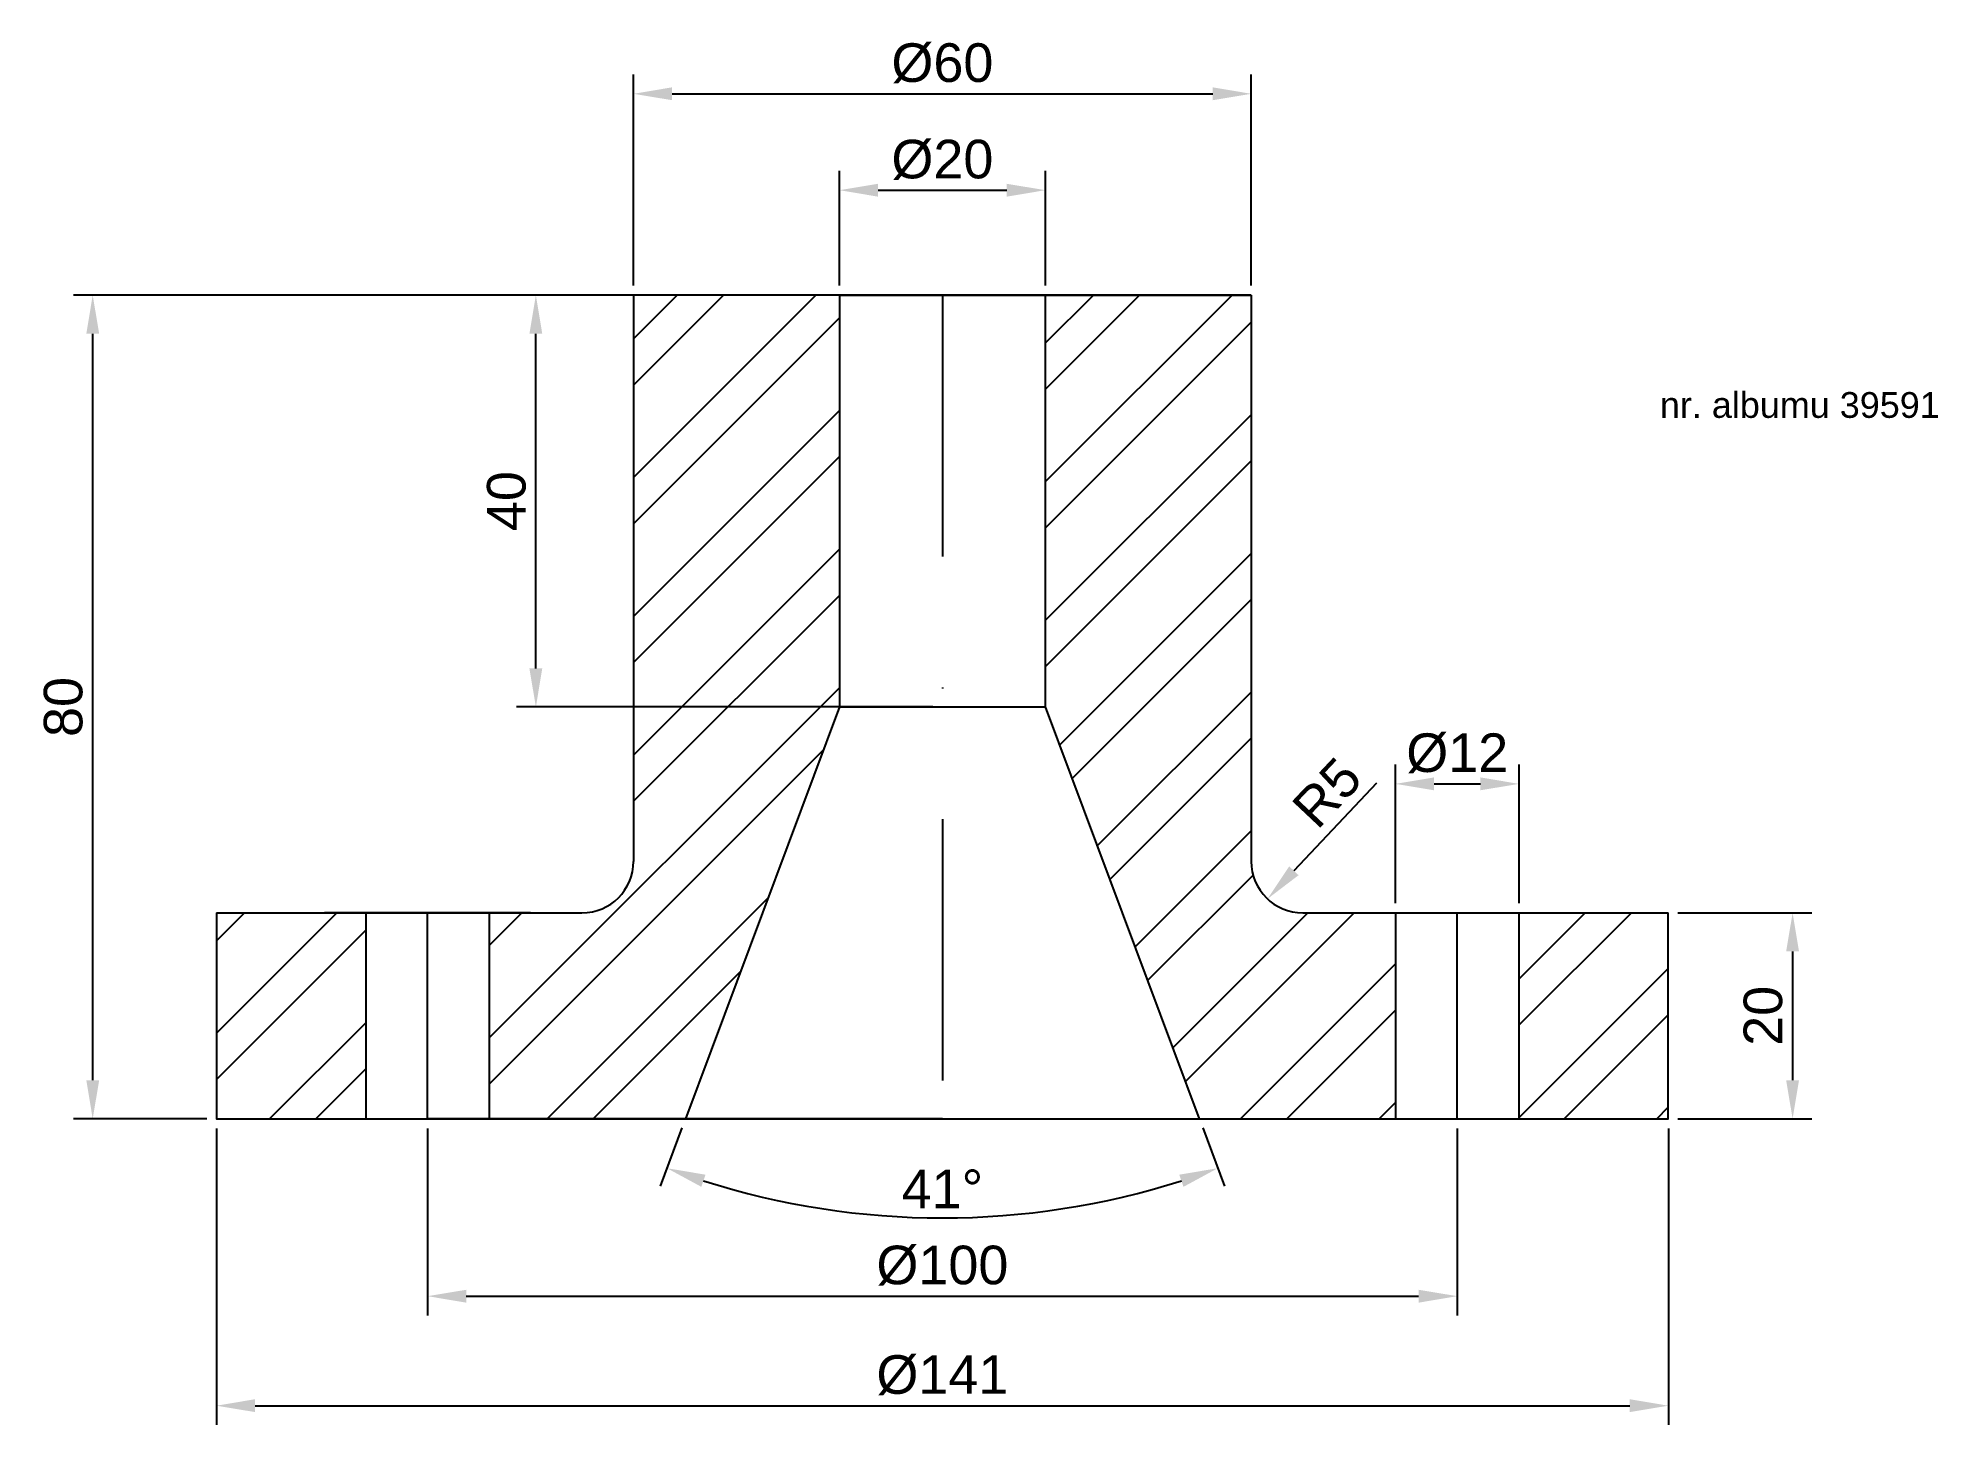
# Model space of a CAD drawing. Header units: millimetres. Extents: x 24 to 209, y 4 to 138.
import ezdxf

# ---------------------------------------------------------------- set-up
doc = ezdxf.new("R2010")
doc.units = ezdxf.units.MM
doc.linetypes.add('KRESKAKROPKAX2', pattern=[50.8, 25.4, -12.7, 0, -12.7])
doc.layers.add('symetria', color=90, linetype='KRESKAKROPKAX2')
doc.layers.add('wymiar', color=10, linetype='Continuous')
doc.styles.get("Standard").update_dxf_attribs({"font": 'arial.ttf'})
doc.dimstyles.new('ISO-25', dxfattribs={"dimscale": 1.5, "dimtxt": 2.5, "dimasz": 2.5, "dimexe": 1.25, "dimexo": 0.625, "dimtad": 1, "dimtxsty": 'Standard', "dimcen": 2.5, "dimadec": 0, "dimazin": 0, "dimtfac": 1, "dimtmove": 0, "dimatfit": 3, "dimfxl": 1, "dimarcsym": 0})

# ---------------------------------------------------------------- blocks, each defined once
blk = doc.blocks.new('*D2')
at = {"layer": 'Defpoints', "color": 0, "transparency": 16777216}
for p in [(29.79, 113.5), (82.31, 113.5), (41.81, 33.5)]:
    blk.add_point(p, dxfattribs=at)
at = {"layer": 'wymiar', "color": 0, "lineweight": -2, "transparency": 16777216}
for p, q in [((81.37, 113.5), (27.92, 113.5)), ((29.79, 37.25), (29.79, 109.75)), ((40.87, 33.5), (27.92, 33.5))]:
    blk.add_line(p, q, dxfattribs=at)
at = {"layer": 'wymiar', "color": 0, "transparency": 16777216}
for points in [[(29.17, 109.75), (30.42, 109.75), (29.79, 113.5)], [(29.17, 37.25), (30.42, 37.25), (29.79, 33.5)]]:
    blk.add_solid(points, dxfattribs=at)
at = {"layer": 'wymiar', "color": 0, "transparency": 16777216, "insert": (26.94, 73.5), "char_height": 3.75, "attachment_point": 5, "rotation": 90}
blk.add_mtext('80', dxfattribs=at)
blk = doc.blocks.new('*D3')
at = {"layer": 'Defpoints', "color": 0, "transparency": 16777216}
for p in [(72.83, 113.5), (112.31, 113.5), (112.31, 73.5)]:
    blk.add_point(p, dxfattribs=at)
at = {"layer": 'wymiar', "color": 0, "lineweight": -2, "transparency": 16777216}
for p, q in [((111.37, 113.5), (70.95, 113.5)), ((72.83, 77.25), (72.83, 109.75)), ((111.37, 73.5), (70.95, 73.5))]:
    blk.add_line(p, q, dxfattribs=at)
at = {"layer": 'wymiar', "color": 0, "transparency": 16777216}
for points in [[(72.2, 109.75), (73.45, 109.75), (72.83, 113.5)], [(72.2, 77.25), (73.45, 77.25), (72.83, 73.5)]]:
    blk.add_solid(points, dxfattribs=at)
at = {"layer": 'wymiar', "color": 0, "transparency": 16777216, "insert": (69.98, 93.5), "char_height": 3.75, "attachment_point": 5, "rotation": 90}
blk.add_mtext('40', dxfattribs=at)
blk = doc.blocks.new('*D6')
at = {"layer": 'Defpoints', "color": 0, "transparency": 16777216}
for p in [(122.31, 123.7), (102.31, 113.5), (122.31, 113.5)]:
    blk.add_point(p, dxfattribs=at)
at = {"layer": 'wymiar', "color": 0, "lineweight": -2, "transparency": 16777216}
for p, q in [((102.31, 114.44), (102.31, 125.57)), ((122.31, 114.44), (122.31, 125.57)), ((106.06, 123.7), (118.56, 123.7))]:
    blk.add_line(p, q, dxfattribs=at)
at = {"layer": 'wymiar', "color": 0, "transparency": 16777216}
for points in [[(106.06, 124.32), (106.06, 123.07), (102.31, 123.7)], [(118.56, 124.32), (118.56, 123.07), (122.31, 123.7)]]:
    blk.add_solid(points, dxfattribs=at)
at = {"layer": 'wymiar', "color": 0, "transparency": 16777216, "insert": (112.31, 126.65), "char_height": 3.75, "attachment_point": 5}
blk.add_mtext('%%c20', dxfattribs=at)
blk = doc.blocks.new('*D7')
at = {"layer": 'Defpoints', "color": 0, "transparency": 16777216}
for p in [(142.31, 133.06), (82.31, 113.5), (142.31, 113.5)]:
    blk.add_point(p, dxfattribs=at)
at = {"layer": 'wymiar', "color": 0, "lineweight": -2, "transparency": 16777216}
for p, q in [((82.31, 114.44), (82.31, 134.94)), ((142.31, 114.44), (142.31, 134.94)), ((86.06, 133.06), (138.56, 133.06))]:
    blk.add_line(p, q, dxfattribs=at)
at = {"layer": 'wymiar', "color": 0, "transparency": 16777216}
for points in [[(86.06, 133.69), (86.06, 132.44), (82.31, 133.06)], [(138.56, 133.69), (138.56, 132.44), (142.31, 133.06)]]:
    blk.add_solid(points, dxfattribs=at)
at = {"layer": 'wymiar', "color": 0, "transparency": 16777216, "insert": (112.31, 136.02), "char_height": 3.75, "attachment_point": 5}
blk.add_mtext('%%c60', dxfattribs=at)
blk = doc.blocks.new('*D8')
at = {"layer": 'Defpoints', "color": 0, "transparency": 16777216}
for p in [(168.31, 66.03), (156.31, 53.5), (168.31, 53.5)]:
    blk.add_point(p, dxfattribs=at)
at = {"layer": 'wymiar', "color": 0, "lineweight": -2, "transparency": 16777216}
for p, q in [((156.31, 54.44), (156.31, 67.91)), ((168.31, 54.44), (168.31, 67.91)), ((160.06, 66.03), (164.56, 66.03))]:
    blk.add_line(p, q, dxfattribs=at)
at = {"layer": 'wymiar', "color": 0, "transparency": 16777216}
for points in [[(160.06, 66.66), (160.06, 65.41), (156.31, 66.03)], [(164.56, 66.66), (164.56, 65.41), (168.31, 66.03)]]:
    blk.add_solid(points, dxfattribs=at)
at = {"layer": 'wymiar', "color": 0, "transparency": 16777216, "insert": (162.31, 68.99), "char_height": 3.75, "attachment_point": 5}
blk.add_mtext('%%c12', dxfattribs=at)
blk = doc.blocks.new('*D9')
at = {"layer": 'Defpoints', "color": 0, "transparency": 16777216}
for p in [(182.81, 53.5), (182.81, 33.5), (194.88, 33.5)]:
    blk.add_point(p, dxfattribs=at)
at = {"layer": 'wymiar', "color": 0, "lineweight": -2, "transparency": 16777216}
for p, q in [((183.74, 53.5), (196.75, 53.5)), ((194.88, 49.75), (194.88, 37.25)), ((183.74, 33.5), (196.75, 33.5))]:
    blk.add_line(p, q, dxfattribs=at)
at = {"layer": 'wymiar', "color": 0, "transparency": 16777216}
for points in [[(194.25, 49.75), (195.5, 49.75), (194.88, 53.5)], [(194.25, 37.25), (195.5, 37.25), (194.88, 33.5)]]:
    blk.add_solid(points, dxfattribs=at)
at = {"layer": 'wymiar', "color": 0, "transparency": 16777216, "insert": (192.02, 43.5), "char_height": 3.75, "attachment_point": 5, "rotation": 90}
blk.add_mtext('20', dxfattribs=at)
blk = doc.blocks.new('*D11')
at = {"layer": 'Defpoints', "color": 0, "transparency": 16777216}
for p in [(147.31, 58.5), (143.88, 54.86)]:
    blk.add_point(p, dxfattribs=at)
at = {"layer": 'wymiar', "color": 0, "lineweight": -2, "transparency": 16777216}
blk.add_line((154.47, 66.11), (146.45, 57.59), dxfattribs=at)
at = {"layer": 'wymiar', "color": 0, "transparency": 16777216}
blk.add_solid([(145.99, 58.02), (146.9, 57.16), (143.88, 54.86)], dxfattribs=at)
at = {"layer": 'wymiar', "color": 0, "transparency": 16777216, "insert": (149.67, 65.17), "char_height": 3.75, "attachment_point": 5, "rotation": 46.721}
blk.add_mtext('R5', dxfattribs=at)
blk = doc.blocks.new('*D12')
at = {"layer": 'Defpoints', "color": 0, "transparency": 16777216}
for p in [(102.31, 73.5), (122.31, 73.5), (87.35, 33.5), (137.26, 33.5), (103.22, 24.41)]:
    blk.add_point(p, dxfattribs=at)
at = {"layer": 'wymiar', "color": 0, "lineweight": -2, "transparency": 16777216}
for p, q in [((87.02, 32.62), (84.9, 26.95)), ((137.59, 32.62), (139.71, 26.95))]:
    blk.add_line(p, q, dxfattribs=at)
blk.add_arc((112.31, 100.25), 76.38, 252.3132, 287.6868, dxfattribs=at)
at = {"layer": 'wymiar', "color": 0, "transparency": 16777216}
for points in [[(88.9, 26.89), (89.3, 28.07), (85.56, 28.7)], [(135.31, 28.07), (135.72, 26.89), (139.06, 28.7)]]:
    blk.add_solid(points, dxfattribs=at)
at = {"layer": 'wymiar', "color": 0, "transparency": 16777216, "insert": (112.31, 26.69), "char_height": 3.75, "attachment_point": 5}
blk.add_mtext('41°', dxfattribs=at)
blk = doc.blocks.new('*D13')
at = {"layer": 'Defpoints', "color": 0, "transparency": 16777216}
for p in [(62.31, 33.5), (162.31, 33.5), (162.31, 16.27)]:
    blk.add_point(p, dxfattribs=at)
at = {"layer": 'wymiar', "color": 0, "lineweight": -2, "transparency": 16777216}
for p, q in [((62.31, 32.57), (62.31, 14.39)), ((162.31, 32.57), (162.31, 14.39)), ((66.06, 16.27), (158.56, 16.27))]:
    blk.add_line(p, q, dxfattribs=at)
at = {"layer": 'wymiar', "color": 0, "transparency": 16777216}
for points in [[(66.06, 16.89), (66.06, 15.64), (62.31, 16.27)], [(158.56, 16.89), (158.56, 15.64), (162.31, 16.27)]]:
    blk.add_solid(points, dxfattribs=at)
at = {"layer": 'wymiar', "color": 0, "transparency": 16777216, "insert": (112.31, 19.23), "char_height": 3.75, "attachment_point": 5}
blk.add_mtext('%%c100', dxfattribs=at)
blk = doc.blocks.new('*D14')
at = {"layer": 'Defpoints', "color": 0, "transparency": 16777216}
for p in [(41.81, 33.5), (182.81, 33.5), (182.81, 5.63)]:
    blk.add_point(p, dxfattribs=at)
at = {"layer": 'wymiar', "color": 0, "lineweight": -2, "transparency": 16777216}
for p, q in [((41.81, 32.57), (41.81, 3.76)), ((182.81, 32.57), (182.81, 3.76)), ((45.56, 5.63), (179.06, 5.63))]:
    blk.add_line(p, q, dxfattribs=at)
at = {"layer": 'wymiar', "color": 0, "transparency": 16777216}
for points in [[(45.56, 6.26), (45.56, 5.01), (41.81, 5.63)], [(179.06, 6.26), (179.06, 5.01), (182.81, 5.63)]]:
    blk.add_solid(points, dxfattribs=at)
at = {"layer": 'wymiar', "color": 0, "transparency": 16777216, "insert": (112.31, 8.59), "char_height": 3.75, "attachment_point": 5}
blk.add_mtext('%%c141', dxfattribs=at)

msp = doc.modelspace()

# ---------------------------------------------------------------- hatches: boundary and pattern name
at = {"true_color": 0xed1f24}
h = msp.add_hatch(dxfattribs=at)
h.set_pattern_fill('ANSI32', color=240)
h.paths.add_polyline_path([(56.305, 53.503), (52.305, 53.503), (41.805, 53.503), (41.805, 33.503), (56.305, 33.503)])
h.paths.add_polyline_path([(102.305, 73.503), (102.305, 113.503), (82.305, 113.503), (82.305, 58.503, -0.4142136), (77.305, 53.503), (68.305, 53.503), (68.305, 33.503), (72.305, 33.503), (87.35, 33.503)])
h.paths.add_polyline_path([(142.305, 58.503), (142.305, 113.503), (122.305, 113.503), (122.305, 73.503), (137.261, 33.503), (156.305, 33.503), (156.305, 53.503), (147.305, 53.503, -0.4142136)])
h.paths.add_polyline_path([(182.805, 53.503), (168.305, 53.503), (168.305, 33.503), (182.805, 33.503)])

# ---------------------------------------------------------------- linework, layer by layer
for p, q in [((112.305, 113.503), (82.305, 113.503)), ((82.305, 113.503), (82.305, 58.503)), ((112.305, 113.503), (102.305, 113.503)), ((102.305, 113.503), (122.305, 113.503)), ((102.305, 113.503), (102.305, 73.503)), ((102.305, 113.503), (102.305, 73.503)), ((112.305, 113.503), (142.305, 113.503)), ((122.305, 113.503), (122.305, 73.503)), ((142.305, 113.503), (142.305, 58.503)), ((102.305, 73.503), (87.35, 33.503)), ((102.305, 73.503), (122.305, 73.503)), ((122.305, 73.503), (137.261, 33.503)), ((41.805, 53.503), (77.305, 53.503)), ((72.305, 53.503), (52.305, 53.503)), ((62.305, 53.503), (56.305, 53.503)), ((56.305, 53.503), (56.305, 33.503)), ((68.305, 53.503), (68.305, 33.503)), ((147.305, 53.503), (182.805, 53.503)), ((156.305, 53.503), (156.305, 33.503)), ((168.305, 53.503), (168.305, 33.503)), ((112.305, 33.503), (62.305, 33.503)), ((62.305, 33.503), (162.305, 33.503)), ((62.305, 33.503), (72.305, 33.503))]:
    msp.add_line(p, q)
for points in [[(142.305, 113.503), (82.305, 113.503)], [(41.805, 53.503), (41.805, 33.503), (182.805, 33.503), (182.805, 53.503)]]:
    msp.add_lwpolyline(points)
for centre, start, end in [((77.305, 58.503), 270, 0), ((147.305, 58.503), 180, 270)]:
    msp.add_arc(centre, 5, start, end)
at = {"layer": 'symetria'}
for p, q in [((112.305, 113.503), (112.305, 33.503)), ((62.305, 33.503), (62.305, 53.503)), ((162.305, 33.503), (162.305, 53.503))]:
    msp.add_line(p, q, dxfattribs=at)

# ---------------------------------------------------------------- texts
at = {"insert": (181.99, 104.085), "char_height": 2.5, "attachment_point": 1}
msp.add_mtext_dynamic_manual_height_columns('nr. albumu 39591', width=59.15513, gutter_width=12.5, heights=[0], dxfattribs=at)

# ---------------------------------------------------------------- dimensions: what is measured, and where the dimension line sits
at = {"layer": 'wymiar'}
for base, p1, p2, picture, middle in [((142.305, 133.064), (82.305, 113.503), (142.305, 113.503), '*D7', (112.305, 136.021)), ((122.305, 123.697), (102.305, 113.503), (122.305, 113.503), '*D6', (112.305, 126.654)), ((168.305, 66.031), (156.305, 53.503), (168.305, 53.503), '*D8', (162.305, 68.988)), ((182.805, 5.63), (41.805, 33.503), (182.805, 33.503), '*D14', (112.305, 8.587)), ((162.305, 16.27), (62.305, 33.503), (162.305, 33.503), '*D13', (112.305, 19.227))]:
    dim = msp.add_linear_dim(base=base, p1=p1, p2=p2, dimstyle='ISO-25', override={"dimpost": '%%c<>'}, dxfattribs=at)
    dim.commit()
    dim.dimension.update_dxf_attribs({"geometry": picture, "text_midpoint": middle})
for base, p1, p2, picture, middle in [((29.79, 113.503), (41.805, 33.503), (82.305, 113.503), '*D2', (26.938, 73.503)), ((72.828, 113.503), (112.305, 73.503), (112.305, 113.503), '*D3', (69.975, 93.503)), ((194.875, 33.503), (182.805, 53.503), (182.805, 33.503), '*D9', (192.023, 43.503))]:
    dim = msp.add_linear_dim(base=base, p1=p1, p2=p2, angle=90, dimstyle='ISO-25', dxfattribs=at)
    dim.commit()
    dim.dimension.update_dxf_attribs({"geometry": picture, "text_midpoint": middle})
dim = msp.add_angular_dim_2l(base=(103.217, 24.409), line1=((122.305, 73.503), (137.261, 33.503)), line2=((102.305, 73.503), (87.35, 33.503)), dimstyle='ISO-25', dxfattribs=at)
dim.commit()
dim.dimension.update_dxf_attribs({"geometry": '*D12', "text_midpoint": (112.305, 26.687)})
dim = msp.add_radius_dim(center=(147.305, 58.503), mpoint=(143.878, 54.863), dimstyle='ISO-25', dxfattribs=at)
dim.commit()
dim.dimension.update_dxf_attribs({"geometry": '*D11', "text_midpoint": (151.744, 63.217), "dimtype": 164})

doc.saveas('drawing.dxf')
